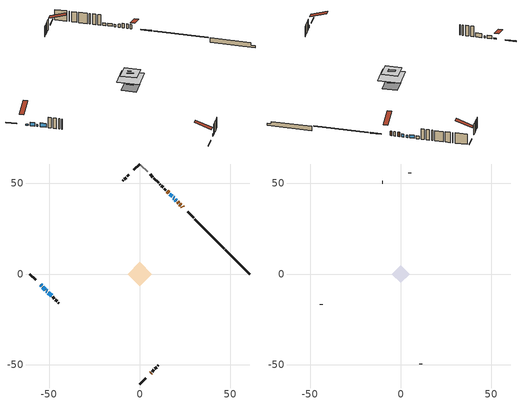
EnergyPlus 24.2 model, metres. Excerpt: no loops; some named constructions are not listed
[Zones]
conditioned space
 floor outside (Floor1 construction): -1.96,0 0,1.96 1.96,0 0,-1.96 z1
 floor adiabatic (AdiabaticFloorConstruction): -6.69,0 0,6.69 6.69,0 0,-6.69 z3.44
 floor foundation (Slab1 construction): -4.52,0 0,4.52 4.52,0 0,-4.52 z-1.13
 wall outside (RimJoist2 construction): 0,-60.65 3.28,-57.37 / -60.65,0 -57.37,-3.28 / 0,60.65 -3.28,57.37 / 29.71,30.94 26.43,34.22 z1:1.3
 wall outside (AdiabaticWallConstruction 1): 23.75,36.89 23.3,37.35 / 21.53,39.12 20.9,39.74 z1:3.03
 wall outside (AdiabaticWallConstruction): 20.25,40.4 19.6,41.05 / -53.39,-7.26 -52.1,-8.55 z1:2.47; -54.69,-5.95 -54.04,-6.6 z1:1.48; 18.95,41.7 18.51,42.14 z1:2.07; -51.44,-9.21 -51.06,-9.59 z1:1.89; 17.86,42.79 16.56,44.09 z1:2.37; -50.41,-10.24 -48.64,-12 z1:2.83
 wall outside (Wall1 construction): 6.89,-53.76 7.75,-52.9 / -47.99,-12.66 -47.12,-13.52 / -5.96,54.69 -6.82,53.83 / 14.44,46.21 13.58,47.07 z1:5.88
 wall outside (Wall2 construction): 8.41,-52.24 9.36,-51.29 / -46.47,-14.18 -45.52,-15.13 / -7.48,53.17 -8.42,52.22 / 12.92,47.73 11.97,48.68 z1:5.88
 wall outside (Wall3 construction): 10.01,-50.63 10.28,-50.37 / -44.86,-15.79 -44.59,-16.05 / -9.08,51.57 -9.35,51.3 / 11.32,49.33 11.05,49.6 z1:5.88
 wall foundation (FoundationWall1 construction): 47.26,13.38,-1.13 47.26,13.38,1 59.31,1.34,1 59.31,1.34,-0.18 60.65,0,-0.18 60.65,0,-1.13
 wall othersidecoefficients (RimJoist1 construction): 46.61,14.04 30.36,30.28 z1:1.3
 wall othersidecoefficients (AdiabaticWallConstruction 1): 22.64,38.01 22.18,38.47 z1:3.03
 wall othersidecoefficients (AdiabaticWallConstruction): 5.95,-54.69 6.23,-54.42 / 15.91,44.74 15.1,45.55 z1:2.22
 wall othersidecoefficients (Wall4 construction): 10.39,50.26 7.83,52.82 z1:5.88
 wall othersidecoefficients (Wall6 construction): 7.17,53.48 5.72,54.93 z1:5.88
 wall adiabatic (Wall8 construction): 4.28,56.36 0.66,59.99 z1:5.88
 window (WindowConstruction): 20.25,40.4 19.6,41.05 z1:2.47
 window (WindowConstruction 6): -54.69,-5.96 -54.05,-6.6 z1:1.48
 window (WindowConstruction 1): 18.94,41.7 18.51,42.13 z1:2.07
 window (WindowConstruction 2): -53.39,-7.26 -52.1,-8.55 z1:2.47
 window (WindowConstruction 5): -51.44,-9.21 -51.06,-9.59 z1:1.89
 window (WindowConstruction 3): 17.86,42.79 16.56,44.08 z1:2.37
 window (WindowConstruction 4): -50.4,-10.24 -48.64,-12 z1:2.83
 door (Door): 23.75,36.9 23.3,37.35 z1:3.03
 door inside (Door 1): 22.64,38.01 22.18,38.46 z1:3.03
 door (Door 2): 21.53,39.12 20.9,39.74 z1:3.03
 door inside (Window 1): 5.96,-54.69 6.23,-54.42 z1:2.22
 door inside (Window): 15.91,44.74 15.1,45.55 z1:2.22
 ceiling adiabatic (AdiabaticFloorConstruction): 0,-6.69 6.69,0 0,6.69 -6.69,0 z3.44
attic - vented
 floor to conditioned space (Floor2 construction Reversed): -4.93,0 0,4.93 4.93,0 0,-4.93 z5.88
 floor to conditioned space (Floor3 construction Reversed): -1.96,0 0,1.96 1.96,0 0,-1.96 z5.88
 wall outside (Wall7 construction): 10.94,-49.71 11.06,-49.59 / -43.94,-16.71 -43.81,-16.83 / -10.01,50.64 -10.13,50.52 / 5.06,55.58 4.94,55.71 z1:5.88
 roof outside (Roof1 construction): 5.3,-55.35,5.88 0.13,-50.18,8.31 -1.23,-51.54,8.31 3.94,-56.71,5.88; -55.35,-5.3,5.88 -50.18,-0.13,8.31 -51.54,1.23,8.31 -56.71,-3.94,5.88; -5.3,55.35,5.88 -0.13,50.18,8.31 1.23,51.54,8.31 -3.94,56.71,5.88; 24.41,36.24,5.88 19.24,31.07,8.31 20.6,29.71,8.31 25.77,34.88,5.88
[Material] Roughness=Rough; Thermal Absorptance=0.9
Name | Thickness {m} | Conductivity {W/m-K} | Density {kg/m3} | Specific Heat {J/kg-K} | Solar Absorptance | Visible Absorptance
ceiling loosefill ins | 0.0846667 | 0.0480833 | 16.02 | 1046.75 | 0.7 | 0.7
ceiling stud and cavity | 0.1397 | 0.10635 | 65.682 | 1177.47 | 0.7 | 0.7
ceiling stud and cavity 1 | 0.1397 | 0.159953 | 65.682 | 1177.47 | 0.7 | 0.7
gypsum board | 0.0127 | 0.160291 | 801 | 837.4 | 0.6 | 0.6
[Construction]
Floor2 construction: ceiling loosefill ins, ceiling stud and cavity, gypsum board
Floor3 construction: ceiling loosefill ins, ceiling stud and cavity 1, gypsum board
[EnergyManagementSystem:OutputVariable] Type of Data in Variable=Summed; Update Frequency=ZoneTimestep
Name | EMS Variable | EMS Program or Subroutine | Units
loads_htg_tot_peakload_outvar; loads_htg_tot_annual_outvar; Energy Management System Output Variable 1; Energy Management System Output Variable 45 | loads_htg_tot | total_loads_program | J
loads_clg_tot_peakload_outvar; loads_clg_tot_annual_outvar; Energy Management System Output Variable 2; Energy Management System Output Variable 46 | loads_clg_tot | total_loads_program | J
htg_unmet_hours_annual_outvar; Energy Management System Output Variable 3 | htg_unmet_hours | unmet_hours_program | hr
clg_unmet_hours_annual_outvar; Energy Management System Output Variable 4 | clg_unmet_hours | unmet_hours_program | hr
loads_htg_roofs_annual_outvar; Energy Management System Output Variable 5 | loads_htg_roofs | component_loads_program | J
loads_htg_ceilings_annual_outvar; Energy Management System Output Variable 6 | loads_htg_ceilings | component_loads_program | J
loads_htg_walls_annual_outvar; Energy Management System Output Variable 7 | loads_htg_walls | component_loads_program | J
loads_htg_rim_joists_annual_outvar; Energy Management System Output Variable 8 | loads_htg_rim_joists | component_loads_program | J
loads_htg_foundation_walls_annual_outvar; Energy Management System Output Variable 9 | loads_htg_foundation_walls | component_loads_program | J
loads_htg_doors_annual_outvar; Energy Management System Output Variable 10 | loads_htg_doors | component_loads_program | J
loads_htg_windows_conduction_annual_outvar; Energy Management System Output Variable 11 | loads_htg_windows_conduction | component_loads_program | J
loads_htg_windows_solar_annual_outvar; Energy Management System Output Variable 12 | loads_htg_windows_solar | component_loads_program | J
loads_htg_skylights_conduction_annual_outvar; Energy Management System Output Variable 13 | loads_htg_skylights_conduction | component_loads_program | J
loads_htg_skylights_solar_annual_outvar; Energy Management System Output Variable 14 | loads_htg_skylights_solar | component_loads_program | J
loads_htg_floors_annual_outvar; Energy Management System Output Variable 15 | loads_htg_floors | component_loads_program | J
loads_htg_slabs_annual_outvar; Energy Management System Output Variable 16 | loads_htg_slabs | component_loads_program | J
loads_htg_internal_mass_annual_outvar; Energy Management System Output Variable 17 | loads_htg_internal_mass | component_loads_program | J
loads_htg_infil_annual_outvar; Energy Management System Output Variable 18 | loads_htg_infil | component_loads_program | J
loads_htg_natvent_annual_outvar; Energy Management System Output Variable 19 | loads_htg_natvent | component_loads_program | J
loads_htg_mechvent_annual_outvar; Energy Management System Output Variable 20 | loads_htg_mechvent | component_loads_program | J
loads_htg_whf_annual_outvar; Energy Management System Output Variable 21 | loads_htg_whf | component_loads_program | J
loads_htg_ducts_annual_outvar; Energy Management System Output Variable 22 | loads_htg_ducts | component_loads_program | J
loads_htg_intgains_annual_outvar; Energy Management System Output Variable 23 | loads_htg_intgains | component_loads_program | J
loads_htg_lighting_annual_outvar; Energy Management System Output Variable 24 | loads_htg_lighting | component_loads_program | J
loads_clg_roofs_annual_outvar; Energy Management System Output Variable 25 | loads_clg_roofs | component_loads_program | J
loads_clg_ceilings_annual_outvar; Energy Management System Output Variable 26 | loads_clg_ceilings | component_loads_program | J
loads_clg_walls_annual_outvar; Energy Management System Output Variable 27 | loads_clg_walls | component_loads_program | J
loads_clg_rim_joists_annual_outvar; Energy Management System Output Variable 28 | loads_clg_rim_joists | component_loads_program | J
loads_clg_foundation_walls_annual_outvar; Energy Management System Output Variable 29 | loads_clg_foundation_walls | component_loads_program | J
loads_clg_doors_annual_outvar; Energy Management System Output Variable 30 | loads_clg_doors | component_loads_program | J
loads_clg_windows_conduction_annual_outvar; Energy Management System Output Variable 31 | loads_clg_windows_conduction | component_loads_program | J
loads_clg_windows_solar_annual_outvar; Energy Management System Output Variable 32 | loads_clg_windows_solar | component_loads_program | J
loads_clg_skylights_conduction_annual_outvar; Energy Management System Output Variable 33 | loads_clg_skylights_conduction | component_loads_program | J
loads_clg_skylights_solar_annual_outvar; Energy Management System Output Variable 34 | loads_clg_skylights_solar | component_loads_program | J
loads_clg_floors_annual_outvar; Energy Management System Output Variable 35 | loads_clg_floors | component_loads_program | J
loads_clg_slabs_annual_outvar; Energy Management System Output Variable 36 | loads_clg_slabs | component_loads_program | J
loads_clg_internal_mass_annual_outvar; Energy Management System Output Variable 37 | loads_clg_internal_mass | component_loads_program | J
loads_clg_infil_annual_outvar; Energy Management System Output Variable 38 | loads_clg_infil | component_loads_program | J
loads_clg_natvent_annual_outvar; Energy Management System Output Variable 39 | loads_clg_natvent | component_loads_program | J
loads_clg_mechvent_annual_outvar; Energy Management System Output Variable 40 | loads_clg_mechvent | component_loads_program | J
loads_clg_whf_annual_outvar; Energy Management System Output Variable 41 | loads_clg_whf | component_loads_program | J
loads_clg_ducts_annual_outvar; Energy Management System Output Variable 42 | loads_clg_ducts | component_loads_program | J
loads_clg_intgains_annual_outvar; Energy Management System Output Variable 43 | loads_clg_intgains | component_loads_program | J
loads_clg_lighting_annual_outvar; Energy Management System Output Variable 44 | loads_clg_lighting | component_loads_program | J
[Schedule:Day:Interval]
interior lighting schedule day: No, 01:00, 0.108182, 04:00, 0.0901515, 05:00, 0.0991667, 06:00, 0.162273, 07:00, 0.270455, 08:00, 0.342576, 10:00, 0.369621, 11:00, 0.351591, 12:00, 0.333561, 13:00, 0.324545, 14:00, 0.31553, 15:00, 0.333561, 16:00, 0.369621, 17:00, 0.450758, 18:00, 0.585985, 19:00, 0.775303, 20:00, 0.955606, 21:00, 0.991667, 22:00, 0.712197, 23:00, 0.360606, 24:00, 0.162273
interior lighting schedule day 1: No, 01:00, 0.100909, 04:00, 0.0840909, 05:00, 0.0925, 06:00, 0.151364, 07:00, 0.252273, 08:00, 0.319545, 10:00, 0.344773, 11:00, 0.327955, 12:00, 0.311136, 13:00, 0.302727, 14:00, 0.294318, 15:00, 0.311136, 16:00, 0.344773, 17:00, 0.420455, 18:00, 0.546591, 19:00, 0.723182, 20:00, 0.891364, 21:00, 0.925, 22:00, 0.664318, 23:00, 0.336364, 24:00, 0.151364
interior lighting schedule day 2: No, 01:00, 0.0927273, 04:00, 0.0772727, 05:00, 0.085, 06:00, 0.139091, 07:00, 0.231818, 08:00, 0.293636, 10:00, 0.316818, 11:00, 0.301364, 12:00, 0.285909, 13:00, 0.278182, 14:00, 0.270455, 15:00, 0.285909, 16:00, 0.316818, 17:00, 0.386364, 18:00, 0.502273, 19:00, 0.664545, 20:00, 0.819091, 21:00, 0.85, 22:00, 0.610455, 23:00, 0.309091, 24:00, 0.139091
interior lighting schedule day 3: No, 01:00, 0.0845455, 04:00, 0.0704545, 05:00, 0.0775, 06:00, 0.126818, 07:00, 0.211364, 08:00, 0.267727, 10:00, 0.288864, 11:00, 0.274773, 12:00, 0.260682, 13:00, 0.253636, 14:00, 0.246591, 15:00, 0.260682, 16:00, 0.288864, 17:00, 0.352273, 18:00, 0.457955, 19:00, 0.605909, 20:00, 0.746818, 21:00, 0.775, 22:00, 0.556591, 23:00, 0.281818, 24:00, 0.126818
interior lighting schedule day 4: No, 01:00, 0.0763636, 04:00, 0.0636364, 05:00, 0.07, 06:00, 0.114545, 07:00, 0.190909, 08:00, 0.241818, 10:00, 0.260909, 11:00, 0.248182, 12:00, 0.235455, 13:00, 0.229091, 14:00, 0.222727, 15:00, 0.235455, 16:00, 0.260909, 17:00, 0.318182, 18:00, 0.413636, 19:00, 0.547273, 20:00, 0.674545, 21:00, 0.7, 22:00, 0.502727, 23:00, 0.254545, 24:00, 0.114545
interior lighting schedule day 5: No, 01:00, 0.0727273, 04:00, 0.0606061, 05:00, 0.0666667, 06:00, 0.109091, 07:00, 0.181818, 08:00, 0.230303, 10:00, 0.248485, 11:00, 0.236364, 12:00, 0.224242, 13:00, 0.218182, 14:00, 0.212121, 15:00, 0.224242, 16:00, 0.248485, 17:00, 0.30303, 18:00, 0.393939, 19:00, 0.521212, 20:00, 0.642424, 21:00, 0.666667, 22:00, 0.478788, 23:00, 0.242424, 24:00, 0.109091
interior lighting schedule day 6: No, 01:00, 0.0745455, 04:00, 0.0621212, 05:00, 0.0683333, 06:00, 0.111818, 07:00, 0.186364, 08:00, 0.236061, 10:00, 0.254697, 11:00, 0.242273, 12:00, 0.229848, 13:00, 0.223636, 14:00, 0.217424, 15:00, 0.229848, 16:00, 0.254697, 17:00, 0.310606, 18:00, 0.403788, 19:00, 0.534242, 20:00, 0.658485, 21:00, 0.683333, 22:00, 0.490758, 23:00, 0.248485, 24:00, 0.111818
interior lighting schedule day 7: No, 01:00, 0.08, 04:00, 0.0666667, 05:00, 0.0733333, 06:00, 0.12, 07:00, 0.2, 08:00, 0.253333, 10:00, 0.273333, 11:00, 0.26, 12:00, 0.246667, 13:00, 0.24, 14:00, 0.233333, 15:00, 0.246667, 16:00, 0.273333, 17:00, 0.333333, 18:00, 0.433333, 19:00, 0.573333, 20:00, 0.706667, 21:00, 0.733333, 22:00, 0.526667, 23:00, 0.266667, 24:00, 0.12
interior lighting schedule day 8: No, 01:00, 0.0890909, 04:00, 0.0742424, 05:00, 0.0816667, 06:00, 0.133636, 07:00, 0.222727, 08:00, 0.282121, 10:00, 0.304394, 11:00, 0.289545, 12:00, 0.274697, 13:00, 0.267273, 14:00, 0.259848, 15:00, 0.274697, 16:00, 0.304394, 17:00, 0.371212, 18:00, 0.482576, 19:00, 0.638485, 20:00, 0.78697, 21:00, 0.816667, 22:00, 0.586515, 23:00, 0.29697, 24:00, 0.133636
interior lighting schedule day 9: No, 01:00, 0.0972727, 04:00, 0.0810606, 05:00, 0.0891667, 06:00, 0.145909, 07:00, 0.243182, 08:00, 0.30803, 10:00, 0.332348, 11:00, 0.316136, 12:00, 0.299924, 13:00, 0.291818, 14:00, 0.283712, 15:00, 0.299924, 16:00, 0.332348, 17:00, 0.405303, 18:00, 0.526894, 19:00, 0.697121, 20:00, 0.859242, 21:00, 0.891667, 22:00, 0.640379, 23:00, 0.324242, 24:00, 0.145909
interior lighting schedule day 10: No, 01:00, 0.105455, 04:00, 0.0878788, 05:00, 0.0966667, 06:00, 0.158182, 07:00, 0.263636, 08:00, 0.333939, 10:00, 0.360303, 11:00, 0.342727, 12:00, 0.325152, 13:00, 0.316364, 14:00, 0.307576, 15:00, 0.325152, 16:00, 0.360303, 17:00, 0.439394, 18:00, 0.571212, 19:00, 0.755758, 20:00, 0.931515, 21:00, 0.966667, 22:00, 0.694242, 23:00, 0.351515, 24:00, 0.158182
interior lighting schedule day 11: No, 01:00, 0.109091, 04:00, 0.0909091, 05:00, 0.1, 06:00, 0.163636, 07:00, 0.272727, 08:00, 0.345455, 10:00, 0.372727, 11:00, 0.354545, 12:00, 0.336364, 13:00, 0.327273, 14:00, 0.318182, 15:00, 0.336364, 16:00, 0.372727, 17:00, 0.454545, 18:00, 0.590909, 19:00, 0.781818, 20:00, 0.963636, 21:00, 1, 22:00, 0.718182, 23:00, 0.363636, 24:00, 0.163636
interior lighting schedule default day; occupants schedule default day; clothes dryer schedule default day; cooking range schedule default day; mech vent bath fan 0 schedule default day; misc plug loads schedule default day; general water use schedule default day; clothes dryer exhaust 0 schedule default day; cooling season schedule day; cooling season schedule day 2; cooling season schedule default day; exterior lighting schedule default day; natural vent schedule default day: No, 24:00, 0
occupants schedule day: No, 05:00, 0.426829, 06:00, 0.719512, 07:00, 1, 08:00, 0.670732, 09:00, 0.329268, 14:00, 0.170732, 15:00, 0.231707, 16:00, 0.329268, 17:00, 0.5, 18:00, 0.670732, 19:00, 0.829268, 21:00, 1, 22:00, 0.853659, 23:00, 0.646341, 24:00, 0.426829
clothes dryer schedule day; clothes dryer exhaust 0 schedule day: No, 01:00, 0.123457, 02:00, 0.0740741, 03:00, 0.0493827, 04:00, 0.0246914, 05:00, 0.0493827, 06:00, 0.0740741, 07:00, 0.197531, 08:00, 0.395062, 09:00, 0.592593, 10:00, 0.839506, 11:00, 0.962963, 12:00, 1, 13:00, 0.91358, 14:00, 0.82716, 15:00, 0.716049, 16:00, 0.753086, 17:00, 0.679012, 18:00, 0.666667, 20:00, 0.62963, 21:00, 0.641975, 22:00, 0.666667, 23:00, 0.54321, 24:00, 0.296296
cooking range schedule day: No, 05:00, 0.0597015, 06:00, 0.11194, 07:00, 0.171642, 08:00, 0.291045, 11:00, 0.343284, 12:00, 0.402985, 13:00, 0.462687, 14:00, 0.343284, 15:00, 0.291045, 16:00, 0.402985, 17:00, 0.567164, 18:00, 1, 19:00, 0.850746, 20:00, 0.432836, 21:00, 0.291045, 22:00, 0.231343, 23:00, 0.171642, 24:00, 0.11194
mech vent bath fan 0 schedule day: No, 07:00, 0, 08:00, 1, 09:00, 0.2, 24:00, 0
misc plug loads schedule day: No, 06:00, 0.705882, 07:00, 0.745098, 08:00, 0.803922, 15:00, 0.823529, 16:00, 0.862745, 17:00, 0.921569, 18:00, 0.980392, 19:00, 1, 20:00, 0.980392, 21:00, 0.941176, 22:00, 0.862745, 23:00, 0.784314, 24:00, 0.72549
general water use schedule day: No, 01:00, 0.315068, 03:00, 0.287671, 04:00, 0.342466, 05:00, 0.369863, 06:00, 0.520548, 07:00, 0.60274, 08:00, 0.534247, 10:00, 0.506849, 11:00, 0.465753, 14:00, 0.479452, 15:00, 0.534247, 16:00, 0.589041, 17:00, 0.69863, 18:00, 0.876712, 19:00, 0.890411, 20:00, 0.986301, 21:00, 1, 22:00, 0.863014, 23:00, 0.616438, 24:00, 0.465753
cooling season schedule day 1: No, 24:00, 1
exterior lighting schedule day: No, 01:00, 0.566667, 03:00, 0.524167, 05:00, 0.495833, 06:00, 0.5525, 07:00, 0.623333, 08:00, 0.580833, 09:00, 0.439167, 10:00, 0.354167, 12:00, 0.34, 13:00, 0.354167, 14:00, 0.396667, 15:00, 0.425, 16:00, 0.495833, 17:00, 0.623333, 18:00, 0.793333, 19:00, 0.906667, 20:00, 0.963333, 21:00, 0.991667, 22:00, 0.920833, 23:00, 0.793333, 24:00, 0.665833
exterior lighting schedule day 1: No, 01:00, 0.528571, 03:00, 0.488929, 05:00, 0.4625, 06:00, 0.515357, 07:00, 0.581429, 08:00, 0.541786, 09:00, 0.409643, 10:00, 0.330357, 12:00, 0.317143, 13:00, 0.330357, 14:00, 0.37, 15:00, 0.396429, 16:00, 0.4625, 17:00, 0.581429, 18:00, 0.74, 19:00, 0.845714, 20:00, 0.898571, 21:00, 0.925, 22:00, 0.858929, 23:00, 0.74, 24:00, 0.621071
exterior lighting schedule day 10: No, 01:00, 0.552381, 03:00, 0.510952, 05:00, 0.483333, 06:00, 0.538571, 07:00, 0.607619, 08:00, 0.56619, 09:00, 0.428095, 10:00, 0.345238, 12:00, 0.331429, 13:00, 0.345238, 14:00, 0.386667, 15:00, 0.414286, 16:00, 0.483333, 17:00, 0.607619, 18:00, 0.773333, 19:00, 0.88381, 20:00, 0.939048, 21:00, 0.966667, 22:00, 0.897619, 23:00, 0.773333, 24:00, 0.649048
exterior lighting schedule day 11: No, 01:00, 0.571429, 03:00, 0.528571, 05:00, 0.5, 06:00, 0.557143, 07:00, 0.628571, 08:00, 0.585714, 09:00, 0.442857, 10:00, 0.357143, 12:00, 0.342857, 13:00, 0.357143, 14:00, 0.4, 15:00, 0.428571, 16:00, 0.5, 17:00, 0.628571, 18:00, 0.8, 19:00, 0.914286, 20:00, 0.971429, 21:00, 1, 22:00, 0.928571, 23:00, 0.8, 24:00, 0.671429
exterior lighting schedule day 2: No, 01:00, 0.485714, 03:00, 0.449286, 05:00, 0.425, 06:00, 0.473571, 07:00, 0.534286, 08:00, 0.497857, 09:00, 0.376429, 10:00, 0.303571, 12:00, 0.291429, 13:00, 0.303571, 14:00, 0.34, 15:00, 0.364286, 16:00, 0.425, 17:00, 0.534286, 18:00, 0.68, 19:00, 0.777143, 20:00, 0.825714, 21:00, 0.85, 22:00, 0.789286, 23:00, 0.68, 24:00, 0.570714
exterior lighting schedule day 3: No, 01:00, 0.442857, 03:00, 0.409643, 05:00, 0.3875, 06:00, 0.431786, 07:00, 0.487143, 08:00, 0.453929, 09:00, 0.343214, 10:00, 0.276786, 12:00, 0.265714, 13:00, 0.276786, 14:00, 0.31, 15:00, 0.332143, 16:00, 0.3875, 17:00, 0.487143, 18:00, 0.62, 19:00, 0.708571, 20:00, 0.752857, 21:00, 0.775, 22:00, 0.719643, 23:00, 0.62, 24:00, 0.520357
exterior lighting schedule day 4: No, 01:00, 0.4, 03:00, 0.37, 05:00, 0.35, 06:00, 0.39, 07:00, 0.44, 08:00, 0.41, 09:00, 0.31, 10:00, 0.25, 12:00, 0.24, 13:00, 0.25, 14:00, 0.28, 15:00, 0.3, 16:00, 0.35, 17:00, 0.44, 18:00, 0.56, 19:00, 0.64, 20:00, 0.68, 21:00, 0.7, 22:00, 0.65, 23:00, 0.56, 24:00, 0.47
exterior lighting schedule day 5: No, 01:00, 0.380952, 03:00, 0.352381, 05:00, 0.333333, 06:00, 0.371429, 07:00, 0.419048, 08:00, 0.390476, 09:00, 0.295238, 10:00, 0.238095, 12:00, 0.228571, 13:00, 0.238095, 14:00, 0.266667, 15:00, 0.285714, 16:00, 0.333333, 17:00, 0.419048, 18:00, 0.533333, 19:00, 0.609524, 20:00, 0.647619, 21:00, 0.666667, 22:00, 0.619048, 23:00, 0.533333, 24:00, 0.447619
exterior lighting schedule day 6: No, 01:00, 0.390476, 03:00, 0.36119, 05:00, 0.341667, 06:00, 0.380714, 07:00, 0.429524, 08:00, 0.400238, 09:00, 0.302619, 10:00, 0.244048, 12:00, 0.234286, 13:00, 0.244048, 14:00, 0.273333, 15:00, 0.292857, 16:00, 0.341667, 17:00, 0.429524, 18:00, 0.546667, 19:00, 0.624762, 20:00, 0.66381, 21:00, 0.683333, 22:00, 0.634524, 23:00, 0.546667, 24:00, 0.45881
exterior lighting schedule day 7: No, 01:00, 0.419048, 03:00, 0.387619, 05:00, 0.366667, 06:00, 0.408571, 07:00, 0.460952, 08:00, 0.429524, 09:00, 0.324762, 10:00, 0.261905, 12:00, 0.251429, 13:00, 0.261905, 14:00, 0.293333, 15:00, 0.314286, 16:00, 0.366667, 17:00, 0.460952, 18:00, 0.586667, 19:00, 0.670476, 20:00, 0.712381, 21:00, 0.733333, 22:00, 0.680952, 23:00, 0.586667, 24:00, 0.492381
exterior lighting schedule day 8: No, 01:00, 0.466667, 03:00, 0.431667, 05:00, 0.408333, 06:00, 0.455, 07:00, 0.513333, 08:00, 0.478333, 09:00, 0.361667, 10:00, 0.291667, 12:00, 0.28, 13:00, 0.291667, 14:00, 0.326667, 15:00, 0.35, 16:00, 0.408333, 17:00, 0.513333, 18:00, 0.653333, 19:00, 0.746667, 20:00, 0.793333, 21:00, 0.816667, 22:00, 0.758333, 23:00, 0.653333, 24:00, 0.548333
exterior lighting schedule day 9: No, 01:00, 0.509524, 03:00, 0.47131, 05:00, 0.445833, 06:00, 0.496786, 07:00, 0.560476, 08:00, 0.522262, 09:00, 0.394881, 10:00, 0.318452, 12:00, 0.305714, 13:00, 0.318452, 14:00, 0.356667, 15:00, 0.382143, 16:00, 0.445833, 17:00, 0.560476, 18:00, 0.713333, 19:00, 0.815238, 20:00, 0.86619, 21:00, 0.891667, 22:00, 0.827976, 23:00, 0.713333, 24:00, 0.59869
[Schedule:Week:Daily]
clothes dryer exhaust 0 schedule Week Rule - Jan1-Dec31: clothes dryer exhaust 0 schedule day, clothes dryer exhaust 0 schedule day, clothes dryer exhaust 0 schedule day, clothes dryer exhaust 0 schedule day, clothes dryer exhaust 0 schedule day, clothes dryer exhaust 0 schedule day, clothes dryer exhaust 0 schedule day, clothes dryer exhaust 0 schedule default day, clothes dryer exhaust 0 schedule default day, clothes dryer exhaust 0 schedule default day, clothes dryer exhaust 0 schedule default day, clothes dryer exhaust 0 schedule default day
cooling season schedule Week Rule - Jan1-May26: cooling season schedule day, cooling season schedule day, cooling season schedule day, cooling season schedule day, cooling season schedule day, cooling season schedule day, cooling season schedule day, cooling season schedule default day, cooling season schedule default day, cooling season schedule default day, cooling season schedule default day, cooling season schedule default day
cooling season schedule Week Rule - May27-Jun2: cooling season schedule day, cooling season schedule day, cooling season schedule day, cooling season schedule day, cooling season schedule day, cooling season schedule day 1, cooling season schedule day 1, cooling season schedule default day, cooling season schedule default day, cooling season schedule default day, cooling season schedule default day, cooling season schedule default day
cooling season schedule Week Rule - Jun3-Sep29: cooling season schedule day 1, cooling season schedule day 1, cooling season schedule day 1, cooling season schedule day 1, cooling season schedule day 1, cooling season schedule day 1, cooling season schedule day 1, cooling season schedule default day, cooling season schedule default day, cooling season schedule default day, cooling season schedule default day, cooling season schedule default day
cooling season schedule Week Rule - Sep30-Oct6: cooling season schedule day 1, cooling season schedule day 2, cooling season schedule day 2, cooling season schedule day 2, cooling season schedule day 2, cooling season schedule day 2, cooling season schedule day 2, cooling season schedule default day, cooling season schedule default day, cooling season schedule default day, cooling season schedule default day, cooling season schedule default day
cooling season schedule Week Rule - Oct7-Dec31: cooling season schedule day 2, cooling season schedule day 2, cooling season schedule day 2, cooling season schedule day 2, cooling season schedule day 2, cooling season schedule day 2, cooling season schedule day 2, cooling season schedule default day, cooling season schedule default day, cooling season schedule default day, cooling season schedule default day, cooling season schedule default day
exterior lighting schedule Week Rule - Oct7-Oct27: exterior lighting schedule day 9, exterior lighting schedule day 9, exterior lighting schedule day 9, exterior lighting schedule day 9, exterior lighting schedule day 9, exterior lighting schedule day 9, exterior lighting schedule day 9, exterior lighting schedule default day, exterior lighting schedule default day, exterior lighting schedule default day, exterior lighting schedule default day, exterior lighting schedule default day
exterior lighting schedule Week Rule - Oct28-Nov3: exterior lighting schedule day 9, exterior lighting schedule day 9, exterior lighting schedule day 9, exterior lighting schedule day 9, exterior lighting schedule day 10, exterior lighting schedule day 10, exterior lighting schedule day 10, exterior lighting schedule default day, exterior lighting schedule default day, exterior lighting schedule default day, exterior lighting schedule default day, exterior lighting schedule default day
exterior lighting schedule Week Rule - Nov4-Nov24: exterior lighting schedule day 10, exterior lighting schedule day 10, exterior lighting schedule day 10, exterior lighting schedule day 10, exterior lighting schedule day 10, exterior lighting schedule day 10, exterior lighting schedule day 10, exterior lighting schedule default day, exterior lighting schedule default day, exterior lighting schedule default day, exterior lighting schedule default day, exterior lighting schedule default day
exterior lighting schedule Week Rule - Nov25-Dec1: exterior lighting schedule day 10, exterior lighting schedule day 10, exterior lighting schedule day 10, exterior lighting schedule day 10, exterior lighting schedule day 10, exterior lighting schedule day 10, exterior lighting schedule day 11, exterior lighting schedule default day, exterior lighting schedule default day, exterior lighting schedule default day, exterior lighting schedule default day, exterior lighting schedule default day
exterior lighting schedule Week Rule - Dec2-Dec31: exterior lighting schedule day 11, exterior lighting schedule day 11, exterior lighting schedule day 11, exterior lighting schedule day 11, exterior lighting schedule day 11, exterior lighting schedule day 11, exterior lighting schedule day 11, exterior lighting schedule default day, exterior lighting schedule default day, exterior lighting schedule default day, exterior lighting schedule default day, exterior lighting schedule default day
natural vent schedule Week Rule - Jan1-Dec31: natural vent schedule default day, natural vent schedule default day, natural vent schedule default day, natural vent schedule default day, natural vent schedule default day, natural vent schedule default day, natural vent schedule default day, natural vent schedule default day, natural vent schedule default day, natural vent schedule default day, natural vent schedule default day, natural vent schedule default day
[Schedule:Year]
clothes dryer exhaust 0 schedule: clothes dryer exhaust 0 schedule Week Rule - Jan1-Dec31, 1, 1, 12, 31
cooling season schedule: cooling season schedule Week Rule - Jan1-May26, 1, 1, 5, 26, cooling season schedule Week Rule - May27-Jun2, 5, 27, 6, 2, cooling season schedule Week Rule - Jun3-Sep29, 6, 3, 9, 29, cooling season schedule Week Rule - Sep30-Oct6, 9, 30, 10, 6, cooling season schedule Week Rule - Oct7-Dec31, 10, 7, 12, 31
natural vent schedule: natural vent schedule Week Rule - Jan1-Dec31, 1, 1, 12, 31
